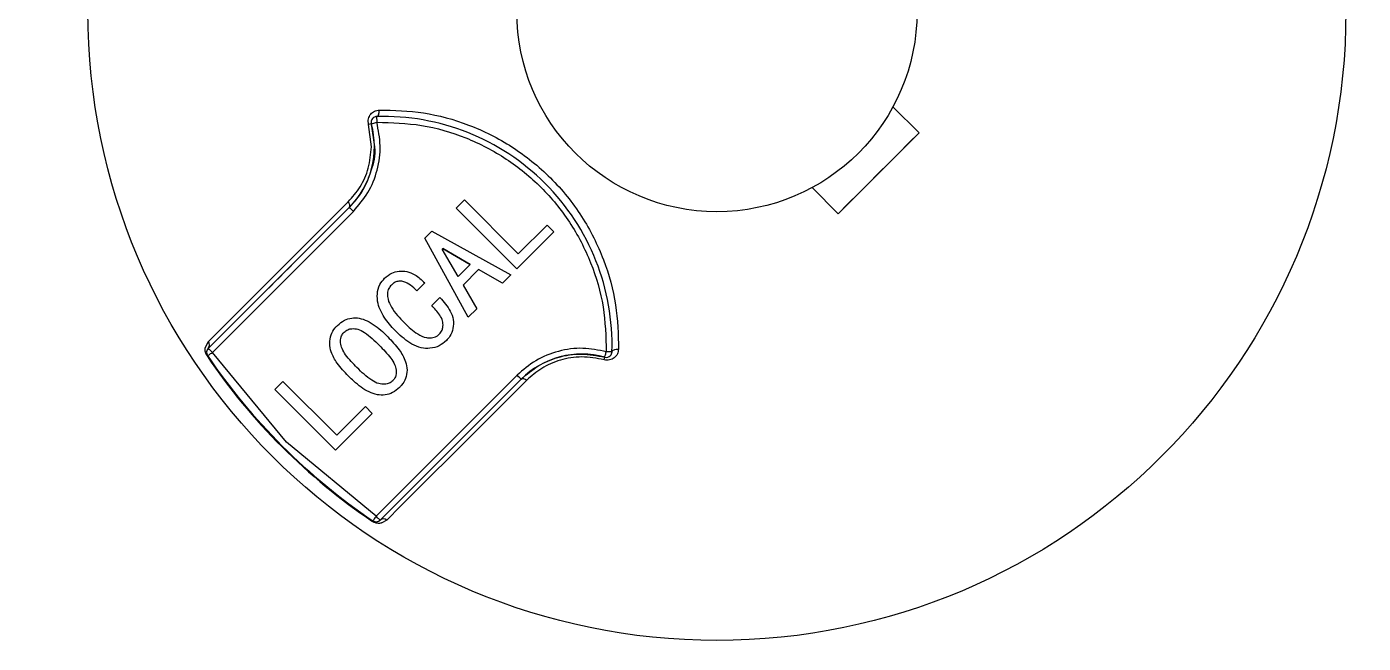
# Model space of a CAD drawing. Header units: millimetres. Extents: x 1890 to 4327, y 775 to 2498.
# Drawn here: x 2594.27 to 2641.03, y 2149.23 to 2170.8 of the extents above; entities that cross this region are included whole.
import ezdxf

# ---------------------------------------------------------------- set-up
doc = ezdxf.new("R2010")
doc.units = ezdxf.units.MM

msp = doc.modelspace()

# ---------------------------------------------------------------- linework, layer by layer
at = {"color": 7, "linetype": 'Continuous', "lineweight": 25}
for p, q in [((2624.575, 2167.996), (2625.488, 2167.082)), ((2624.575, 2167.996), (2624.575, 2167.996)), ((2606.32, 2167.455), (2606.32, 2167.455)), ((2606.514, 2167.654), (2606.52, 2167.454)), ((2606.335, 2166.597), (2606.234, 2167.379)), ((2606.327, 2167.401), (2606.436, 2166.594)), ((2622.66, 2164.254), (2625.488, 2167.082)), ((2622.66, 2164.254), (2621.747, 2165.167)), ((2621.747, 2165.167), (2621.747, 2165.167)), ((2621.747, 2165.167), (2622.66, 2164.254)), ((2609.299, 2164.452), (2609.585, 2164.738)), ((2609.585, 2164.738), (2611.47, 2162.852)), ((2600.625, 2159.544), (2605.558, 2164.476)), ((2600.767, 2159.402), (2605.7, 2164.335)), ((2605.558, 2164.476), (2605.558, 2164.476)), ((2611.421, 2162.331), (2609.299, 2164.452)), ((2611.421, 2162.331), (2609.299, 2164.452)), ((2622.66, 2164.254), (2622.66, 2164.254)), ((2611.47, 2162.852), (2612.475, 2163.857)), ((2612.475, 2163.857), (2612.711, 2163.621)), ((2608.195, 2163.398), (2608.443, 2163.646)), ((2609.721, 2160.632), (2608.195, 2163.398)), ((2609.721, 2160.632), (2608.195, 2163.398)), ((2608.443, 2163.646), (2611.21, 2162.12)), ((2612.711, 2163.621), (2611.421, 2162.331)), ((2612.711, 2163.621), (2611.421, 2162.331)), ((2608.828, 2163.038), (2608.803, 2163.013)), ((2608.828, 2163.038), (2608.803, 2163.013)), ((2609.361, 2162.058), (2608.803, 2163.013)), ((2608.803, 2163.013), (2608.803, 2163.013)), ((2608.828, 2163.038), (2609.783, 2162.48)), ((2608.828, 2163.038), (2608.828, 2163.038)), ((2609.783, 2162.48), (2608.828, 2163.038)), ((2609.783, 2162.48), (2609.361, 2162.058)), ((2610.081, 2162.306), (2609.535, 2161.76)), ((2610.081, 2162.306), (2609.535, 2161.76)), ((2609.783, 2162.48), (2609.783, 2162.48)), ((2610.912, 2161.822), (2610.081, 2162.306)), ((2610.081, 2162.306), (2610.081, 2162.306)), ((2610.912, 2161.822), (2610.081, 2162.306)), ((2611.421, 2162.331), (2611.421, 2162.331)), ((2608.195, 2161.835), (2607.922, 2161.562)), ((2608.195, 2161.835), (2607.922, 2161.562)), ((2611.21, 2162.12), (2610.912, 2161.822)), ((2611.21, 2162.12), (2610.912, 2161.822)), ((2607.029, 2161.76), (2607.029, 2161.76)), ((2607.922, 2161.562), (2607.922, 2161.562)), ((2609.535, 2161.76), (2610.019, 2160.929)), ((2609.535, 2161.76), (2609.535, 2161.76)), ((2610.912, 2161.822), (2610.912, 2161.822)), ((2606.922, 2161.223), (2606.922, 2161.223)), ((2608.443, 2161.041), (2608.729, 2161.326)), ((2610.019, 2160.929), (2609.721, 2160.632)), ((2610.019, 2160.929), (2609.721, 2160.632)), ((2608.83, 2160.459), (2608.83, 2160.459)), ((2609.721, 2160.632), (2609.721, 2160.632)), ((2605.379, 2160.111), (2605.379, 2160.111)), ((2607.215, 2160.111), (2607.215, 2160.111)), ((2600.523, 2159.587), (2600.629, 2159.779)), ((2600.625, 2159.544), (2600.625, 2159.544)), ((2605.276, 2159.608), (2605.276, 2159.608)), ((2606.607, 2159.652), (2606.607, 2159.652)), ((2608.952, 2159.813), (2608.952, 2159.813)), ((2614.75, 2159.649), (2614.75, 2159.649)), ((2600.567, 2159.402), (2600.567, 2159.402)), ((2600.601, 2159.29), (2600.581, 2159.277)), ((2603.356, 2156.264), (2600.767, 2159.402)), ((2605.528, 2158.572), (2605.528, 2158.572)), ((2611.427, 2158.607), (2606.494, 2153.675)), ((2607.168, 2158.912), (2607.168, 2158.912)), ((2602.948, 2158.101), (2603.233, 2158.386)), ((2605.069, 2155.98), (2602.948, 2158.101)), ((2605.069, 2155.98), (2602.948, 2158.101)), ((2603.233, 2158.386), (2605.119, 2156.501)), ((2611.568, 2158.466), (2606.636, 2153.533)), ((2607.314, 2158.175), (2607.314, 2158.175)), ((2606.359, 2157.27), (2605.069, 2155.98)), ((2606.359, 2157.27), (2605.069, 2155.98)), ((2605.119, 2156.501), (2606.124, 2157.505)), ((2606.124, 2157.505), (2606.359, 2157.27)), ((2606.494, 2153.675), (2603.356, 2156.264)), ((2605.069, 2155.98), (2605.069, 2155.98)), ((2606.369, 2153.489), (2606.382, 2153.509)), ((2606.872, 2153.537), (2606.694, 2153.438))]:
    msp.add_line(p, q, dxfattribs=at)
at = {"color": 7, "linetype": 'Continuous', "lineweight": 25, "flags": 128}
for points in [[(2606.327, 2167.401), (2606.331, 2167.402), (2606.342, 2167.405), (2606.36, 2167.41), (2606.384, 2167.416), (2606.413, 2167.425), (2606.446, 2167.434), (2606.482, 2167.444), (2606.52, 2167.454)], [(2606.514, 2167.654), (2606.535, 2167.659), (2606.554, 2167.673), (2606.571, 2167.695), (2606.586, 2167.724), (2606.596, 2167.759), (2606.604, 2167.798), (2606.606, 2167.84), (2606.605, 2167.882)], [(2625.488, 2167.082), (2625.135, 2166.729), (2624.782, 2166.376), (2624.428, 2166.022), (2624.074, 2165.668), (2623.72, 2165.314), (2623.366, 2164.96), (2623.013, 2164.607), (2622.66, 2164.254)], [(2600.629, 2159.779), (2601.112, 2160.262), (2601.634, 2160.784), (2602.195, 2161.345), (2602.793, 2161.943), (2603.427, 2162.577), (2604.094, 2163.244), (2604.793, 2163.943), (2605.522, 2164.672)], [(2605.558, 2164.476), (2605.57, 2164.492), (2605.577, 2164.512), (2605.58, 2164.535), (2605.577, 2164.561), (2605.57, 2164.588), (2605.558, 2164.616), (2605.542, 2164.645), (2605.522, 2164.672)], [(2605.558, 2164.476), (2605.561, 2164.473), (2605.569, 2164.465), (2605.582, 2164.452), (2605.6, 2164.435), (2605.621, 2164.413), (2605.645, 2164.389), (2605.672, 2164.362), (2605.7, 2164.335)], [(2600.625, 2159.544), (2600.628, 2159.541), (2600.636, 2159.533), (2600.649, 2159.52), (2600.667, 2159.502), (2600.688, 2159.481), (2600.713, 2159.456), (2600.739, 2159.43), (2600.767, 2159.402)], [(2614.747, 2159.422), (2614.752, 2159.442), (2614.765, 2159.462), (2614.787, 2159.479), (2614.817, 2159.493), (2614.851, 2159.504), (2614.891, 2159.511), (2614.932, 2159.514), (2614.975, 2159.512)], [(2600.601, 2159.29), (2600.604, 2159.292), (2600.614, 2159.299), (2600.629, 2159.309), (2600.65, 2159.323), (2600.675, 2159.34), (2600.703, 2159.359), (2600.735, 2159.38), (2600.767, 2159.402)], [(2614.493, 2159.235), (2614.494, 2159.239), (2614.497, 2159.25), (2614.502, 2159.267), (2614.509, 2159.291), (2614.517, 2159.321), (2614.526, 2159.354), (2614.536, 2159.39), (2614.547, 2159.428)], [(2614.747, 2159.422), (2614.743, 2159.422), (2614.731, 2159.422), (2614.713, 2159.423), (2614.688, 2159.423), (2614.658, 2159.424), (2614.623, 2159.425), (2614.586, 2159.426), (2614.547, 2159.428)], [(2611.568, 2158.466), (2611.566, 2158.469), (2611.558, 2158.477), (2611.545, 2158.49), (2611.527, 2158.507), (2611.506, 2158.529), (2611.481, 2158.553), (2611.455, 2158.58), (2611.427, 2158.607)], [(2611.764, 2158.43), (2611.036, 2157.701), (2610.337, 2157.002), (2609.669, 2156.335), (2609.036, 2155.701), (2608.437, 2155.103), (2607.876, 2154.542), (2607.354, 2154.019), (2606.872, 2153.537)], [(2611.568, 2158.466), (2611.585, 2158.478), (2611.605, 2158.485), (2611.628, 2158.487), (2611.653, 2158.485), (2611.68, 2158.478), (2611.709, 2158.466), (2611.737, 2158.45), (2611.764, 2158.43)], [(2606.494, 2153.675), (2606.473, 2153.642), (2606.452, 2153.611), (2606.432, 2153.583), (2606.415, 2153.557), (2606.401, 2153.537), (2606.391, 2153.521), (2606.385, 2153.512), (2606.383, 2153.509)], [(2606.636, 2153.533), (2606.633, 2153.536), (2606.625, 2153.544), (2606.612, 2153.557), (2606.594, 2153.575), (2606.573, 2153.596), (2606.549, 2153.62), (2606.522, 2153.647), (2606.494, 2153.675)]]:
    msp.add_lwpolyline(points, dxfattribs=at)
at = {"color": 7, "linetype": 'Continuous', "lineweight": 25}
for radius in [22, 7]:
    msp.add_circle((2618.417, 2171.325), radius, dxfattribs=at)
for centre, radius, start, end in [((2585.418, 2208.53), 91.48, 295.79271, 180), ((2585.418, 2208.53), 91.48, 180, 290.22656), ((2585.418, 2208.53), 90.976, 296.50811, 351.20762), ((2585.418, 2208.53), 86.42, 299.88973, 350.7957), ((2585.418, 2208.53), 91.441, 295.84596, 351.20762), ((2606.52, 2167.454), 0.2, 135, 195.531), ((2606.52, 2167.454), 0.2, 91.6906, 135), ((2606.75, 2159.658), 8, 358.3094, 91.6906), ((2603.437, 2166.598), 3, 315, 15.531), ((2606.434, 2166.721), 0.688, 98.909, 106.876), ((2600.767, 2159.402), 0.2, 135, 214.039), ((2600.489, 2159.664), 0.182, 318.6226, 39.5362), ((2618.417, 2171.325), 21.524, 214.039, 235.961), ((2618.417, 2171.325), 21.5, 214.039, 235.961), ((2613.69, 2156.344), 3, 74.469, 135), ((2613.813, 2159.342), 0.689, 343.1243, 351.0894), ((2614.547, 2159.428), 0.2, 254.469, 315), ((2614.547, 2159.428), 0.2, 315, 358.3094), ((2606.494, 2153.675), 0.2, 235.961, 315), ((2606.756, 2153.396), 0.182, 50.5221, 130.0859)]:
    msp.add_arc(centre, radius, start, end, dxfattribs=at)
for points in [[(2679.158, 2208.531), (2679.071, 2205.463), (2678.897, 2199.328), (2677.494, 2190.214), (2675.269, 2181.276), (2672.161, 2172.601), (2668.223, 2164.271), (2663.485, 2156.368), (2657.997, 2148.967), (2651.809, 2142.14), (2644.982, 2135.952), (2637.581, 2130.464), (2629.678, 2125.726), (2621.348, 2121.788), (2612.673, 2118.68), (2603.735, 2116.455), (2594.621, 2115.052), (2588.485, 2114.878), (2585.418, 2114.791)], [(2683.091, 2197.742), (2682.567, 2194.09), (2681.519, 2186.787), (2678.399, 2176.144), (2674.192, 2165.901), (2668.836, 2156.2), (2662.432, 2147.161), (2655.05, 2138.899), (2646.788, 2131.517), (2637.749, 2125.113), (2628.048, 2119.757), (2617.805, 2115.549), (2607.162, 2112.43), (2599.859, 2111.382), (2596.207, 2110.858)], [(2682.889, 2191.199), (2682.202, 2187.905), (2680.83, 2181.316), (2677.509, 2171.764), (2673.305, 2162.581), (2668.169, 2153.878), (2662.18, 2145.741), (2655.392, 2138.257), (2647.879, 2131.501), (2639.717, 2125.547), (2630.992, 2120.448), (2621.791, 2116.284), (2612.224, 2113.004), (2605.63, 2111.659), (2602.333, 2110.987)], [(2605.558, 2164.476), (2604.594, 2163.512), (2602.665, 2161.583), (2601.305, 2160.223), (2600.625, 2159.544)]]:
    msp.add_open_spline(points, degree=3, dxfattribs=at)
for points, knots in [([(2627.702, 2134.459), (2629.88, 2135.733), (2634.865, 2138.647), (2641.929, 2144.301), (2648.894, 2151.133), (2655.013, 2158.743), (2660.236, 2166.991), (2664.464, 2175.786), (2667.741, 2184.994), (2669.016, 2191.369), (2669.654, 2194.556)], [0, 0, 0, 0, 0.099849, 0.228442, 0.357035, 0.485628, 0.614221, 0.742814, 0.871407, 1, 1, 1, 1]), ([(2605.7, 2164.335), (2605.881, 2164.545), (2606.249, 2164.974), (2606.564, 2165.775), (2606.684, 2166.628), (2606.574, 2167.182), (2606.52, 2167.454)], [0, 0, 0, 0, 0.245589, 0.5, 0.754411, 1, 1, 1, 1]), ([(2606.234, 2167.379), (2606.227, 2167.411), (2606.214, 2167.476), (2606.225, 2167.572), (2606.256, 2167.66), (2606.32, 2167.761), (2606.435, 2167.856), (2606.548, 2167.874), (2606.605, 2167.882)], [0, 0, 0, 0, 0.123692, 0.250213, 0.373441, 0.501044, 0.749966, 1, 1, 1, 1]), ([(2606.514, 2167.654), (2606.505, 2167.654), (2606.479, 2167.652), (2606.428, 2167.636), (2606.378, 2167.601), (2606.341, 2167.549), (2606.323, 2167.5), (2606.317, 2167.45), (2606.324, 2167.416), (2606.327, 2167.401)], [0, 0, 0, 0, 0.0858052, 0.25106, 0.5005164, 0.655876, 0.7885052, 0.9015382, 1, 1, 1, 1]), ([(2606.52, 2167.454), (2607.045, 2167.439), (2608.105, 2167.409), (2609.649, 2166.955), (2611.07, 2166.218), (2612.303, 2165.21), (2613.31, 2163.978), (2614.047, 2162.557), (2614.501, 2161.013), (2614.531, 2159.952), (2614.547, 2159.428)], [0, 0, 0, 0, 0.123694, 0.25, 0.376306, 0.5, 0.623694, 0.75, 0.876306, 1, 1, 1, 1]), ([(2606.605, 2167.882), (2607.12, 2167.87), (2608.148, 2167.846), (2609.745, 2167.41), (2611.274, 2166.648), (2612.639, 2165.549), (2613.738, 2164.185), (2614.501, 2162.655), (2614.938, 2161.058), (2614.962, 2160.028), (2614.975, 2159.512)], [0, 0, 0, 0, 0.125198, 0.2499957, 0.3751716, 0.4997698, 0.6246825, 0.749695, 0.8746376, 1, 1, 1, 1]), ([(2605.522, 2164.672), (2605.667, 2164.839), (2605.957, 2165.172), (2606.26, 2165.832), (2606.31, 2166.342), (2606.335, 2166.597)], [0, 0, 0, 0, 0.33293, 0.666707, 1, 1, 1, 1]), ([(2606.436, 2166.594), (2606.436, 2166.592), (2606.475, 2166.302), (2606.336, 2165.765), (2606.048, 2165.037), (2605.728, 2164.67), (2605.558, 2164.476)], [0, 0, 0, 0, 0.002694, 0.341482, 0.651018, 1, 1, 1, 1]), ([(2607.215, 2160.111), (2607.078, 2160.257), (2606.803, 2160.552), (2606.557, 2161.022), (2606.519, 2161.452), (2606.6, 2161.769), (2606.733, 2161.926), (2606.793, 2161.996)], [0, 0, 0, 0, 0.278953, 0.561275, 0.716356, 0.872487, 1, 1, 1, 1]), ([(2606.793, 2161.996), (2606.872, 2162.062), (2607.019, 2162.186), (2607.298, 2162.255), (2607.581, 2162.242), (2607.904, 2162.113), (2608.087, 2161.938), (2608.195, 2161.835)], [0, 0, 0, 0, 0.1906015, 0.3593498, 0.5272198, 0.7195567, 1, 1, 1, 1]), ([(2607.922, 2161.562), (2607.849, 2161.631), (2607.715, 2161.757), (2607.508, 2161.871), (2607.329, 2161.905), (2607.191, 2161.878), (2607.093, 2161.82), (2607.045, 2161.776), (2607.029, 2161.76)], [0, 0, 0, 0, 0.29136, 0.535096, 0.673308, 0.812563, 0.935255, 1, 1, 1, 1]), ([(2607.922, 2161.562), (2607.849, 2161.631), (2607.715, 2161.757), (2607.508, 2161.871), (2607.329, 2161.905), (2607.191, 2161.878), (2607.093, 2161.82), (2607.045, 2161.776), (2607.029, 2161.76)], [0, 0, 0, 0, 0.29136, 0.535096, 0.673308, 0.812563, 0.935255, 1, 1, 1, 1]), ([(2607.029, 2161.76), (2606.996, 2161.722), (2606.925, 2161.637), (2606.88, 2161.456), (2606.906, 2161.227), (2607.085, 2160.853), (2607.321, 2160.607), (2607.488, 2160.433)], [0, 0, 0, 0, 0.097252, 0.212876, 0.346268, 0.536623, 1, 1, 1, 1]), ([(2608.716, 2160.049), (2608.748, 2160.089), (2608.81, 2160.167), (2608.842, 2160.33), (2608.832, 2160.52), (2608.694, 2160.775), (2608.542, 2160.936), (2608.443, 2161.041)], [0, 0, 0, 0, 0.132852, 0.257107, 0.423406, 0.622223, 1, 1, 1, 1]), ([(2608.729, 2161.326), (2608.863, 2161.174), (2609.065, 2160.943), (2609.211, 2160.553), (2609.2, 2160.242), (2609.104, 2159.985), (2608.996, 2159.862), (2608.952, 2159.813)], [0, 0, 0, 0, 0.351866, 0.532632, 0.714759, 0.884894, 1, 1, 1, 1]), ([(2605.144, 2160.346), (2605.221, 2160.413), (2605.365, 2160.538), (2605.639, 2160.62), (2605.917, 2160.611), (2606.301, 2160.471), (2606.625, 2160.221), (2606.843, 2160.01), (2606.905, 2159.949)], [0, 0, 0, 0, 0.148277, 0.278554, 0.408484, 0.552088, 0.872274, 1, 1, 1, 1]), ([(2607.488, 2160.433), (2607.634, 2160.294), (2607.858, 2160.078), (2608.203, 2159.914), (2608.438, 2159.902), (2608.604, 2159.95), (2608.684, 2160.02), (2608.716, 2160.049)], [0, 0, 0, 0, 0.421141, 0.650944, 0.779664, 0.909635, 1, 1, 1, 1]), ([(2605.528, 2158.572), (2605.391, 2158.718), (2605.151, 2158.973), (2604.92, 2159.368), (2604.855, 2159.718), (2604.905, 2160.015), (2605.025, 2160.221), (2605.116, 2160.318), (2605.144, 2160.346)], [0, 0, 0, 0, 0.29336, 0.511467, 0.658407, 0.805673, 0.942273, 1, 1, 1, 1]), ([(2605.826, 2158.87), (2605.687, 2159.015), (2605.492, 2159.219), (2605.298, 2159.517), (2605.242, 2159.736), (2605.259, 2159.928), (2605.323, 2160.051), (2605.368, 2160.099), (2605.379, 2160.111)], [0, 0, 0, 0, 0.4112408, 0.5793857, 0.7227485, 0.8660035, 0.96618, 1, 1, 1, 1]), ([(2605.379, 2160.111), (2605.419, 2160.143), (2605.498, 2160.208), (2605.67, 2160.243), (2605.878, 2160.222), (2606.218, 2160.03), (2606.443, 2159.811), (2606.607, 2159.652)], [0, 0, 0, 0, 0.104522, 0.209348, 0.351191, 0.528915, 1, 1, 1, 1]), ([(2605.379, 2160.111), (2605.419, 2160.143), (2605.498, 2160.208), (2605.67, 2160.243), (2605.878, 2160.222), (2606.218, 2160.03), (2606.443, 2159.811), (2606.607, 2159.652)], [0, 0, 0, 0, 0.104522, 0.209348, 0.351191, 0.528915, 1, 1, 1, 1]), ([(2608.952, 2159.813), (2608.874, 2159.747), (2608.708, 2159.608), (2608.391, 2159.533), (2608.057, 2159.548), (2607.638, 2159.723), (2607.384, 2159.956), (2607.215, 2160.111)], [0, 0, 0, 0, 0.153253, 0.324924, 0.478859, 0.655839, 1, 1, 1, 1]), ([(2608.952, 2159.813), (2608.874, 2159.747), (2608.708, 2159.608), (2608.391, 2159.533), (2608.057, 2159.548), (2607.638, 2159.723), (2607.384, 2159.956), (2607.215, 2160.111)], [0, 0, 0, 0, 0.153253, 0.324924, 0.478859, 0.655839, 1, 1, 1, 1]), ([(2600.581, 2159.277), (2600.573, 2159.29), (2600.556, 2159.317), (2600.53, 2159.377), (2600.506, 2159.478), (2600.517, 2159.544), (2600.523, 2159.587)], [0, 0, 0, 0, 0.115228, 0.233758, 0.501873, 1, 1, 1, 1]), ([(2606.607, 2159.652), (2606.746, 2159.507), (2606.944, 2159.301), (2607.142, 2159.003), (2607.204, 2158.796), (2607.199, 2158.623), (2607.151, 2158.494), (2607.101, 2158.436), (2607.079, 2158.411)], [0, 0, 0, 0, 0.409684, 0.583644, 0.725379, 0.843759, 0.932231, 1, 1, 1, 1]), ([(2606.905, 2159.949), (2607.042, 2159.803), (2607.288, 2159.542), (2607.527, 2159.141), (2607.594, 2158.782), (2607.545, 2158.491), (2607.426, 2158.294), (2607.34, 2158.202), (2607.314, 2158.175)], [0, 0, 0, 0, 0.292886, 0.524338, 0.670134, 0.816655, 0.945975, 1, 1, 1, 1]), ([(2614.547, 2159.428), (2614.274, 2159.482), (2613.72, 2159.592), (2612.867, 2159.472), (2612.066, 2159.157), (2611.638, 2158.788), (2611.427, 2158.607)], [0, 0, 0, 0, 0.245589, 0.5, 0.754411, 1, 1, 1, 1]), ([(2614.975, 2159.512), (2614.966, 2159.456), (2614.949, 2159.343), (2614.853, 2159.229), (2614.753, 2159.164), (2614.665, 2159.133), (2614.568, 2159.122), (2614.504, 2159.135), (2614.472, 2159.142)], [0, 0, 0, 0, 0.249602, 0.498296, 0.625589, 0.748629, 0.875722, 1, 1, 1, 1]), ([(2611.568, 2158.466), (2611.763, 2158.634), (2612.129, 2158.952), (2612.856, 2159.258), (2613.66, 2159.395), (2614.221, 2159.287), (2614.493, 2159.235)], [0, 0, 0, 0, 0.265019, 0.500067, 0.757342, 1, 1, 1, 1]), ([(2614.472, 2159.142), (2614.209, 2159.191), (2613.684, 2159.29), (2612.925, 2159.155), (2612.264, 2158.868), (2611.931, 2158.576), (2611.764, 2158.43)], [0, 0, 0, 0, 0.249812, 0.499845, 0.75024, 1, 1, 1, 1]), ([(2607.314, 2158.175), (2607.237, 2158.109), (2607.091, 2157.983), (2606.813, 2157.902), (2606.525, 2157.91), (2606.134, 2158.051), (2605.807, 2158.302), (2605.59, 2158.513), (2605.528, 2158.572)], [0, 0, 0, 0, 0.146535, 0.278399, 0.409738, 0.559567, 0.875154, 1, 1, 1, 1]), ([(2607.314, 2158.175), (2607.237, 2158.109), (2607.091, 2157.983), (2606.813, 2157.902), (2606.525, 2157.91), (2606.134, 2158.051), (2605.807, 2158.302), (2605.59, 2158.513), (2605.528, 2158.572)], [0, 0, 0, 0, 0.146535, 0.278399, 0.409738, 0.559567, 0.875154, 1, 1, 1, 1]), ([(2607.079, 2158.411), (2607.039, 2158.379), (2606.958, 2158.313), (2606.781, 2158.279), (2606.565, 2158.299), (2606.218, 2158.49), (2605.99, 2158.711), (2605.826, 2158.87)], [0, 0, 0, 0, 0.102727, 0.209545, 0.355438, 0.53569, 1, 1, 1, 1]), ([(2606.694, 2153.438), (2606.689, 2153.436), (2606.654, 2153.415), (2606.568, 2153.417), (2606.47, 2153.437), (2606.409, 2153.463), (2606.382, 2153.48), (2606.369, 2153.489)], [0, 0, 0, 0, 0.064166, 0.529622, 0.780974, 0.892035, 1, 1, 1, 1])]:
    msp.add_open_spline(points, degree=3, knots=knots, dxfattribs=at)

doc.saveas('drawing.dxf')
